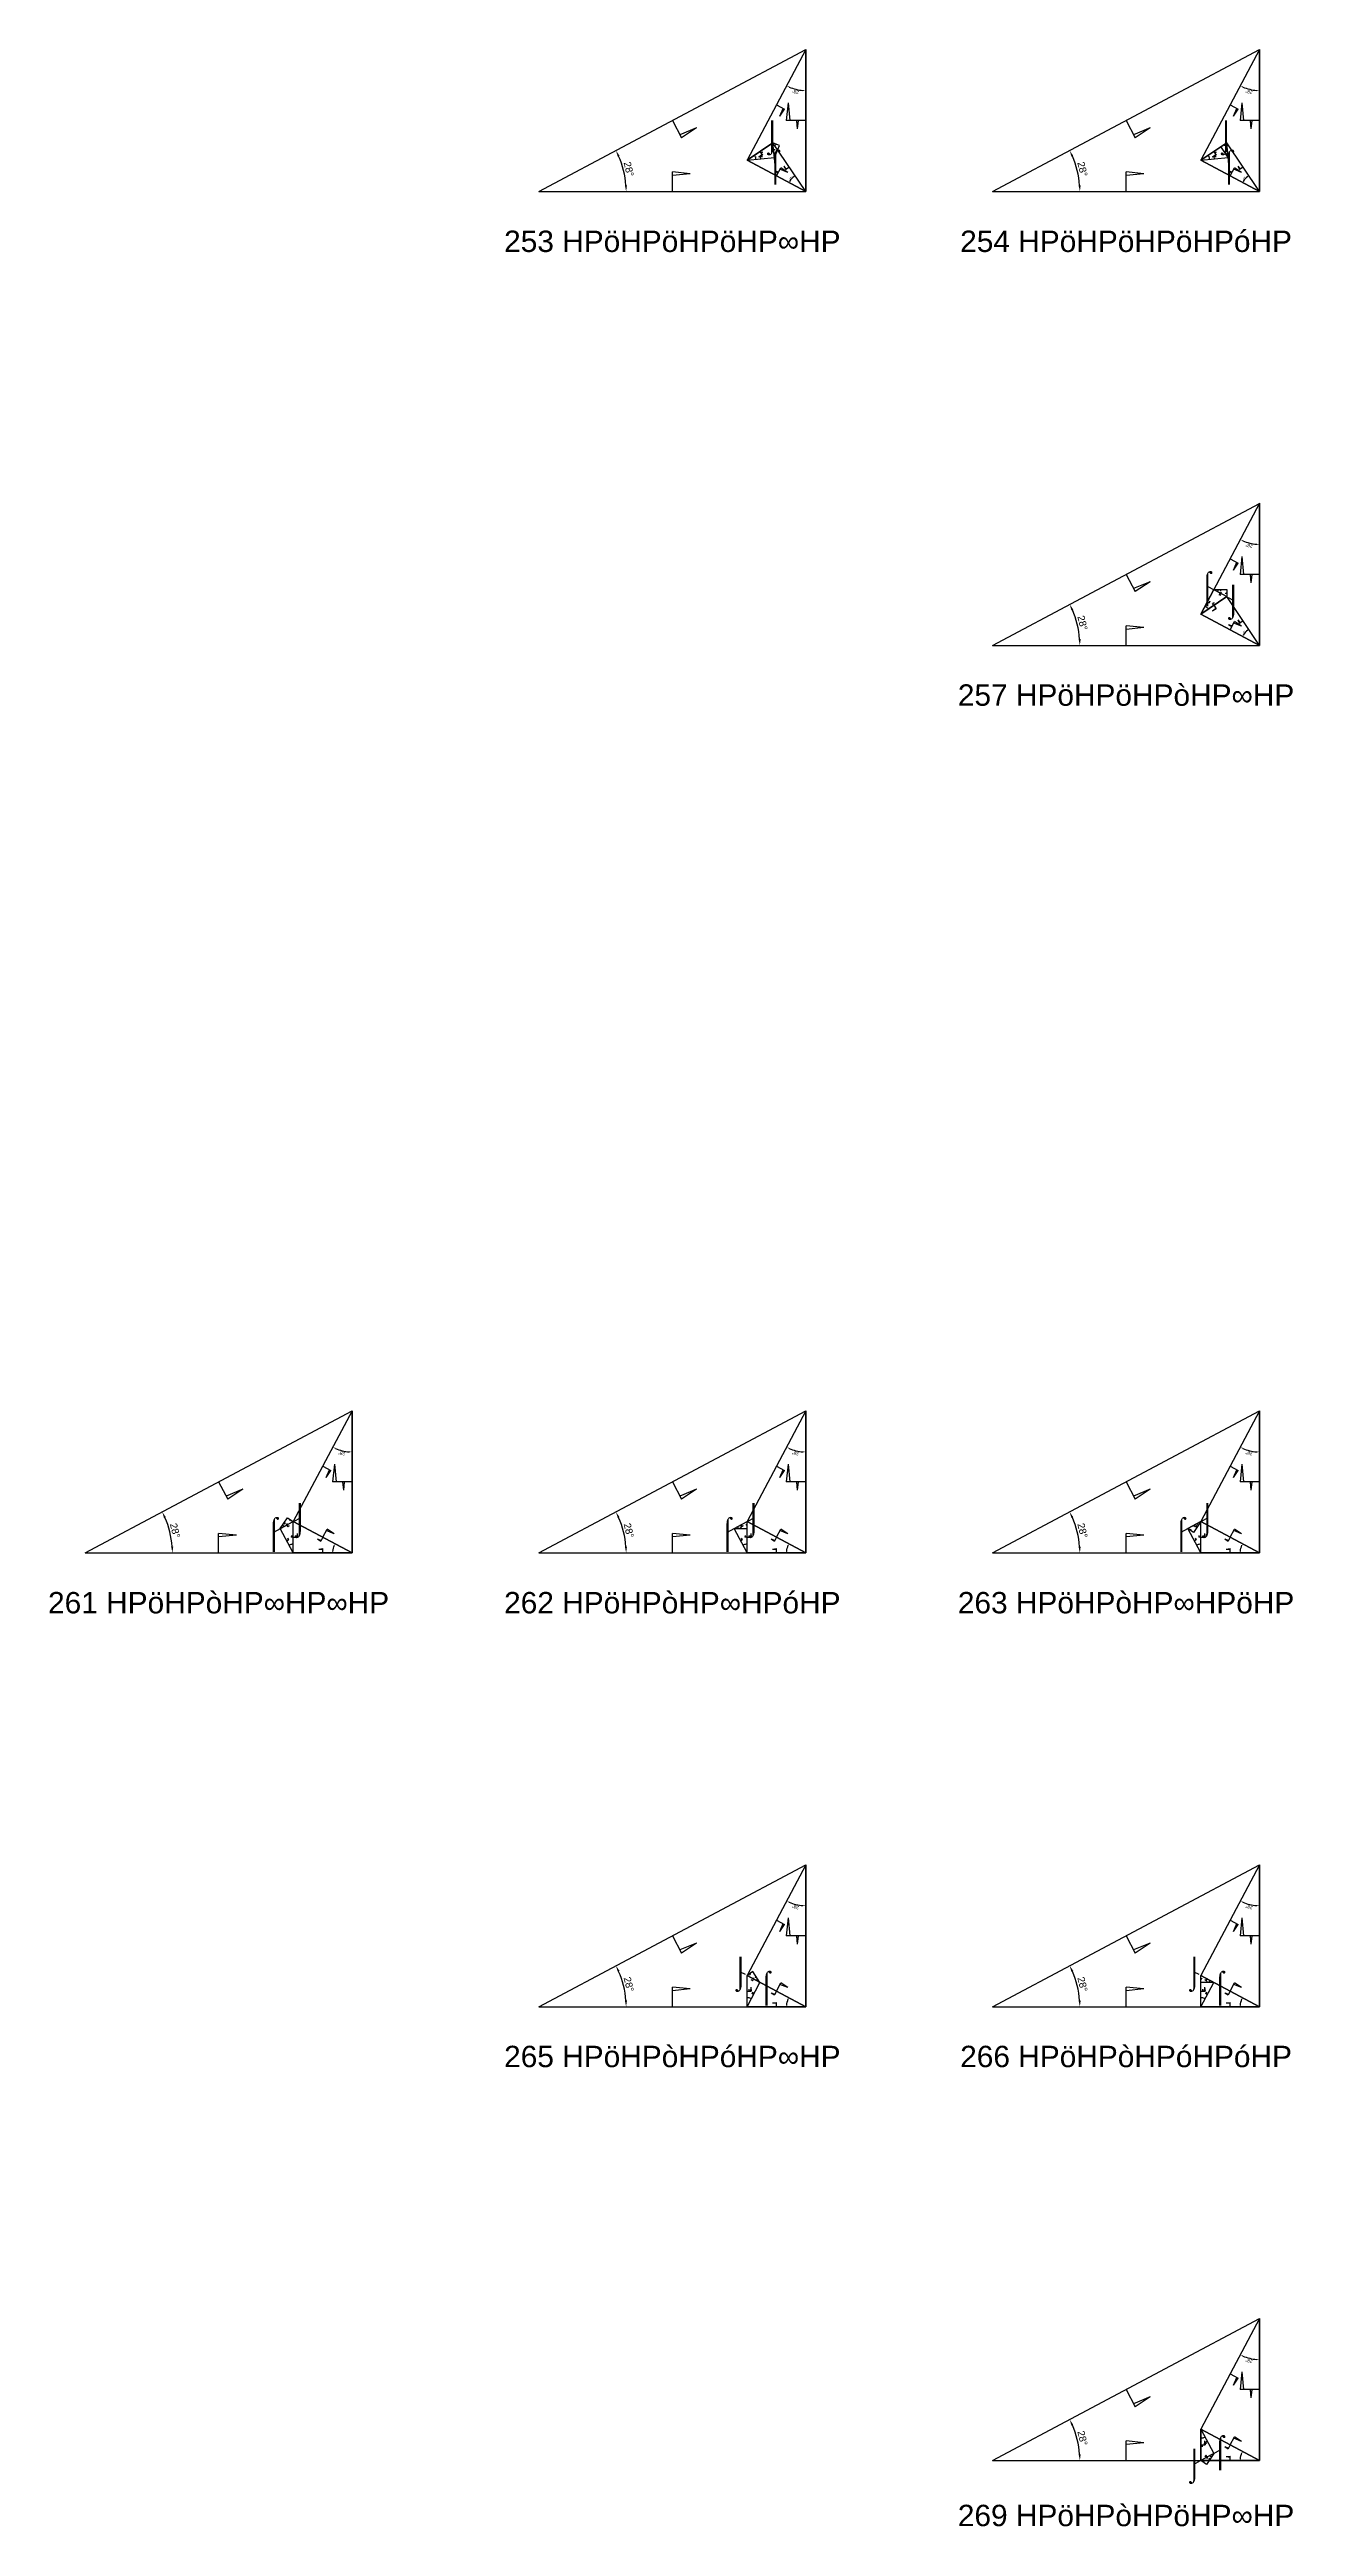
# Model space of a CAD drawing. Header units: millimetres. Extents: x 130683 to 598801, y -2841579 to 24518.
# Drawn here: x 256327 to 327594, y -2280613 to -2141522 of the extents above; entities that cross this region are included whole.
import ezdxf
from ezdxf.enums import TextEntityAlignment as Align

# ---------------------------------------------------------------- set-up
doc = ezdxf.new("R2010")
doc.units = ezdxf.units.MM
doc.header["$PDMODE"] = 35
doc.linetypes.add('DASHED', pattern=[19.05, 12.7, -6.35])
for name, color, linetype in [('BASE', 170, 'Continuous'), ('HYPOTENUSE', 20, 'Continuous'), ('PERPENDICULAR', 90, 'Continuous')]:
    doc.layers.add(name, color=color, linetype=linetype)
doc.styles.add('Arial', font='arial_0.ttf')
doc.dimstyles.new('ISO-25', dxfattribs={"dimtxt": 250, "dimasz": 100, "dimexe": 1.25, "dimexo": 0.625, "dimgap": 100, "dimtad": 1, "dimdec": 0, "dimtxsty": 'Arial', "dimcen": 2.5, "dimadec": 0, "dimazin": 0, "dimtfac": 1, "dimtdec": 0, "dimtmove": 0, "dimatfit": 3, "dimfxl": 1, "dimarcsym": 0})

# ---------------------------------------------------------------- blocks, each defined once
blk = doc.blocks.new('*D11')
at = {"color": 0, "lineweight": -2, "ltscale": 100, "transparency": 16777216}
blk.add_arc((0, 0), 4906, 4.08845, 23.91155, dxfattribs=at)
at = {"color": 0, "ltscale": 100, "transparency": 16777216}
for points in [[(4432, 1963), (4537, 2014), (4332, 2303)], [(4952, 352), (4835, 348), (4906, 0)]]:
    blk.add_solid(points, dxfattribs=at)
at = {"layer": 'Defpoints', "color": 0, "ltscale": 100, "transparency": 16777216}
for p in [(15000, 7976), (0, 0), (0, 0), (4841, 796), (15000, 0)]:
    blk.add_point(p, dxfattribs=at)
at = {"color": 0, "ltscale": 100, "transparency": 16777216, "insert": (5055, 1260), "char_height": 400, "attachment_point": 5, "rotation": 284, "style": 'Arial'}
blk.add_mtext('28°', dxfattribs=at)
blk = doc.blocks.new('SanjoyNathGeometrifyingTrigonometryFundamentalLockedSet')
at = {"color": 114, "linetype": 'DASHED', "ltscale": 100, "true_color": 0x139b48}
for p, q in [((14000, 4987.8), (13900, 3987.8)), ((14000, 4987.8), (14100, 3987.8)), ((15000, 3987.8), (13900, 3987.8))]:
    blk.add_line(p, q, dxfattribs=at)
at = {"color": 242, "linetype": 'DASHED', "ltscale": 100, "true_color": 0xcd2027}
for p, q in [((7500, 3987.8), (8016.4, 3016.6)), ((8852.4, 3574.3), (7922.5, 3193.2)), ((8852.4, 3574.3), (8016.4, 3016.6))]:
    blk.add_line(p, q, dxfattribs=at)
at = {"color": 159, "linetype": 'DASHED', "ltscale": 100, "true_color": 0x22346e}
for p, q in [((7500, 0), (7500, 1100)), ((8500, 1000), (7500, 1100)), ((8500, 1000), (7500, 900))]:
    blk.add_line(p, q, dxfattribs=at)
at = {"layer": 'BASE'}
blk.add_line((0, 0), (15000, 0), dxfattribs=at)
at = {"layer": 'HYPOTENUSE'}
blk.add_line((0, 0), (15000, 7975.6), dxfattribs=at)
at = {"layer": 'PERPENDICULAR'}
blk.add_line((15000, 0), (15000, 7975.6), dxfattribs=at)
at = {"color": 4, "ltscale": 100}
dim = blk.add_angular_dim_2l(base=(4841, 795.6), line1=((0, 0), (15000, 0)), line2=((0, 0), (15000, 7975.6)), dimstyle='ISO-25', override={"dimtxt": 400, "dimasz": 350, "dimgap": 100}, dxfattribs=at)
dim.commit()
dim.dimension.update_dxf_attribs({"geometry": '*D11', "text_midpoint": (5055.4, 1260.5)})

msp = doc.modelspace()

# ---------------------------------------------------------------- linework, layer by layer
at = {"linetype": 'DASHED', "ltscale": 70}
for p, q in [((297085, -2147988), (296913, -2146347)), ((322568, -2147988), (322396, -2146347)), ((321346, -2171659), (322803, -2172434)), ((268923, -2224770), (270380, -2223995)), ((294406, -2224770), (295863, -2223995)), ((319888, -2224770), (321346, -2223995)), ((296592, -2250253), (295134, -2249478)), ((322074, -2250253), (320617, -2249478)), ((322074, -2276331), (320617, -2277106))]:
    msp.add_line(p, q, dxfattribs=at)

# ---------------------------------------------------------------- block references
at = {"linetype": 'DASHED'}
for p in [(283805, -2149498), (309287, -2149498), (309287, -2174981), (258322, -2225947), (283805, -2225947), (309287, -2225947), (283805, -2251429), (309287, -2251429), (309287, -2276912)]:
    msp.add_blockref('SanjoyNathGeometrifyingTrigonometryFundamentalLockedSet', p, dxfattribs=at)
at = {"linetype": 'DASHED', "ltscale": 100}
for p, xscale, yscale, zscale, rotation in [((298805, -2141522), 0.469471562785891, 0.469471562785891, 0.469471562785891, 242), ((324287, -2141522), 0.469471562785891, 0.469471562785891, 0.469471562785891, 242), ((295499, -2147740), 0.103473198247352, 0.103473198247352, 0.103473198247352, 6.000000000000756), ((298805, -2149498), 0.220403548264628, 0.220403548264628, 0.220403548264628, 124), ((297042, -2147578), 0.048577724087624, 0.048577724087624, 0.048577724087624, 68.00000000000281), ((320981, -2147740), 0.103473198247352, 0.103473198247352, 0.103473198247352, 6.000000000000756), ((324287, -2149498), 0.220403548264628, 0.220403548264628, 0.220403548264628, 124), ((322525, -2147578), -0.04857772408762401, 0.048577724087624, 0.048577724087624, 304.0000000000029), ((324287, -2167005), 0.469471562785891, 0.469471562785891, 0.469471562785891, 242), ((320981, -2173223), -0.103473198247352, 0.103473198247352, 0.103473198247352, 242.0000000000007), ((324287, -2174981), 0.220403548264628, 0.220403548264628, 0.220403548264628, 124), ((321710, -2171853), -0.04857772408763798, 0.04857772408763799, 0.04857772408763799, 180), ((273322, -2217971), 0.469471562785891, 0.469471562785891, 0.469471562785891, 242), ((298805, -2217971), 0.469471562785891, 0.469471562785891, 0.469471562785891, 242), ((324287, -2217971), 0.469471562785891, 0.469471562785891, 0.469471562785891, 242), ((269287, -2224576), -0.04857772408763799, 0.04857772408763799, 0.048577724087638, 236.0000000000012), ((320981, -2224189), -0.04857772408763799, 0.04857772408763799, 0.048577724087638, 56.00000000000116), ((270016, -2225947), -0.10347319824735, 0.10347319824735, 0.10347319824735, 298), ((295499, -2225947), -0.10347319824735, 0.10347319824735, 0.10347319824735, 298), ((320981, -2225947), -0.10347319824735, 0.10347319824735, 0.10347319824735, 298), ((298805, -2243454), 0.469471562785891, 0.469471562785891, 0.469471562785891, 242), ((324287, -2243454), 0.469471562785891, 0.469471562785891, 0.469471562785891, 242), ((295499, -2251429), 0.10347319824735, 0.10347319824735, 0.10347319824735, 62), ((296227, -2250059), 0.048577724087638, 0.048577724087638, 0.048577724087638, 123.9999999999994), ((320981, -2251429), 0.10347319824735, 0.10347319824735, 0.10347319824735, 62), ((321710, -2250059), -0.048577724087638, 0.04857772408763799, 0.048577724087638, 359.9999999999994), ((324287, -2268937), 0.469471562785891, 0.469471562785891, 0.469471562785891, 242), ((320981, -2275154), -0.10347319824735, 0.10347319824735, 0.10347319824735, 118), ((321710, -2276525), -0.04857772408763799, 0.04857772408763799, 0.048577724087638, 56.00000000000116)]:
    msp.add_blockref('SanjoyNathGeometrifyingTrigonometryFundamentalLockedSet', p, dxfattribs=dict(at, xscale=xscale, yscale=yscale, zscale=zscale, rotation=rotation))
for p, xscale, yscale, zscale in [((273322, -2225947), -0.220403548264628, 0.220403548264628, 0.220403548264628), ((294770, -2224576), 0.048577724087638, 0.048577724087638, 0.048577724087638), ((298805, -2225947), -0.220403548264628, 0.220403548264628, 0.220403548264628), ((324287, -2225947), -0.220403548264628, 0.220403548264628, 0.220403548264628), ((298805, -2251429), -0.220403548264628, 0.220403548264628, 0.220403548264628), ((324287, -2251429), -0.220403548264628, 0.220403548264628, 0.220403548264628), ((324287, -2276912), -0.220403548264628, 0.220403548264628, 0.220403548264628)]:
    msp.add_blockref('SanjoyNathGeometrifyingTrigonometryFundamentalLockedSet', p, dxfattribs=dict(at, xscale=xscale, yscale=yscale, zscale=zscale))

# ---------------------------------------------------------------- texts
at = {"linetype": 'DASHED', "ltscale": 100, "style": 'Arial'}
for s, p in [('⌡', (296913, -2146347)), ('⌡', (322396, -2146347)), ('⌠', (297085, -2147988)), ('⌠', (322568, -2147988)), ('253 HPöHPöHPöHP∞HP', (291305, -2152290)), ('254 HPöHPöHPöHPóHP', (316787, -2152290)), ('⌠', (321346, -2171659)), ('⌡', (322803, -2172434)), ('257 HPöHPöHPòHP∞HP', (316787, -2177772)), ('⌠', (268923, -2224770)), ('⌡', (270380, -2223995)), ('⌠', (294406, -2224770)), ('⌡', (295863, -2223995)), ('⌠', (319888, -2224770)), ('⌡', (321346, -2223995)), ('261 HPöHPòHP∞HP∞HP', (265822, -2228738)), ('262 HPöHPòHP∞HPóHP', (291305, -2228738)), ('263 HPöHPòHP∞HPöHP', (316787, -2228738)), ('⌡', (295134, -2249478)), ('⌡', (320617, -2249478)), ('⌠', (296592, -2250253)), ('⌠', (322074, -2250253)), ('265 HPöHPòHPóHP∞HP', (291305, -2254221)), ('266 HPöHPòHPóHPóHP', (316787, -2254221)), ('⌠', (322074, -2276331)), ('⌡', (320617, -2277106)), ('269 HPöHPòHPöHP∞HP', (316787, -2279996))]:
    msp.add_text(s, height=1200, dxfattribs=at).set_placement(p, align=Align.MIDDLE_CENTER)

doc.saveas('drawing.dxf')
